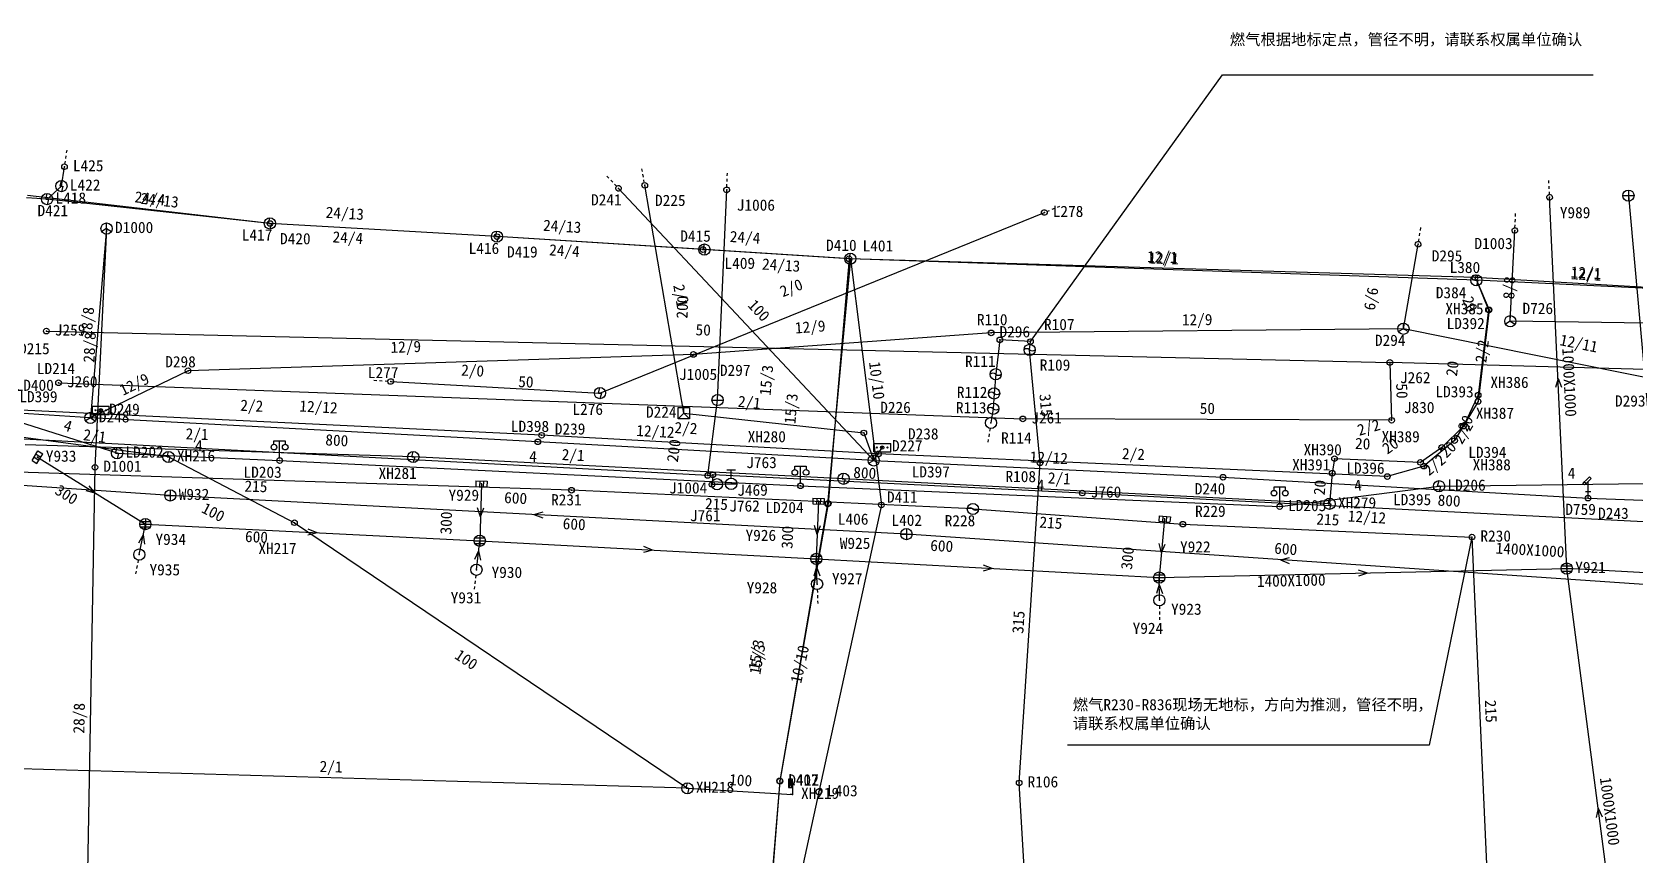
# Model space of a CAD drawing. Extents: x 491411 to 492038, y 2493823 to 2494065.
# Drawn here: x 491712.5 to 491855.2, y 2493935.8 to 2494009.1 of the extents above; entities that cross this region are included whole.
import ezdxf
from ezdxf.enums import TextEntityAlignment as Align

# ---------------------------------------------------------------- set-up
doc = ezdxf.new("R2010")
doc.units = 0
doc.header["$PDSIZE"] = 0.2
doc.linetypes.add('10', pattern=[10, 10, 0])
doc.layers.get('0').update_dxf_attribs({"linetype": 'CONTINUOUS'})
for name, color, linetype in [('DLINE', 3, 'CONTINUOUS'), ('DMARK', 3, 'CONTINUOUS'), ('DPOINT', 3, 'CONTINUOUS'), ('DTEXT', 3, 'CONTINUOUS'), ('JLINE', 5, 'CONTINUOUS'), ('JMARK', 5, 'CONTINUOUS'), ('JPOINT', 5, 'CONTINUOUS'), ('JTEXT', 5, 'CONTINUOUS'), ('LDLINE', 1, 'CONTINUOUS'), ('LDMARK', 1, 'CONTINUOUS'), ('LDPOINT', 1, 'CONTINUOUS'), ('LDTEXT', 1, 'CONTINUOUS'), ('LLINE', 1, 'CONTINUOUS'), ('LMARK', 1, 'CONTINUOUS'), ('LPOINT', 1, 'CONTINUOUS'), ('LTEXT', 1, 'CONTINUOUS'), ('RLINE', 6, 'CONTINUOUS'), ('RMARK', 6, 'CONTINUOUS'), ('RPOINT', 6, 'CONTINUOUS'), ('RTEXT', 6, 'CONTINUOUS'), ('WLINE', 4, 'CONTINUOUS'), ('WMARK', 4, 'CONTINUOUS'), ('WPOINT', 4, 'CONTINUOUS'), ('WTEXT', 4, 'CONTINUOUS'), ('XHLINE', 1, 'CONTINUOUS'), ('XHMARK', 1, 'CONTINUOUS'), ('XHPOINT', 1, 'CONTINUOUS'), ('XHTEXT', 1, 'CONTINUOUS'), ('YLINE', 40, 'CONTINUOUS'), ('YMARK', 40, 'CONTINUOUS'), ('YPOINT', 40, 'CONTINUOUS'), ('YTEXT', 40, 'CONTINUOUS'), ('问题备注', 255, 'CONTINUOUS')]:
    doc.layers.add(name, color=color, linetype=linetype)
doc.styles.add('GXD', font='')
doc.styles.get("Standard").update_dxf_attribs({"font": 'rs.shx', "bigfont": 'hztxt.shx'})
doc.styles.get('GXD').set_extended_font_data('SimSun')

# ---------------------------------------------------------------- blocks, each defined once
blk = doc.blocks.new('DRK')
at = {"color": 0}
for q in [(-0.87, -0.5), (0, 1), (0.87, -0.5)]:
    blk.add_line((0, 0), q, dxfattribs=at)
blk.add_circle((0, 0), 1, dxfattribs=at)
blk = doc.blocks.new('GXD')
at = {"color": 0}
blk.add_circle((0, 0), 0.5, dxfattribs=at)
blk = doc.blocks.new('FPCQ')
at = {"color": 0}
for p, q in [((0.5, 0), (1, 0)), ((1.5, 0), (2, 0)), ((2.5, 0), (3, 0))]:
    blk.add_line(p, q, dxfattribs=at)
blk.add_ellipse((0, 0), major_axis=(-0.417, -0.276), ratio=1, start_param=3.926991, end_param=10.210176, dxfattribs=at)
blk = doc.blocks.new('DSK')
at = {"color": 0}
for p, q in [((-1, -1), (-1, 1)), ((-1, 1), (1, 1)), ((0, 0), (-1, -1)), ((0, 0), (0, 1)), ((0, 0), (1, -1)), ((1, 1), (1, -1)), ((1, -1), (-1, -1))]:
    blk.add_line(p, q, dxfattribs=at)
blk = doc.blocks.new('JXX')
h = blk.add_hatch(color=0)
edge = h.paths.add_edge_path()
edge.add_arc((-0.95, 0), 0.1, 0, 360)
edge = h.paths.add_edge_path()
edge.add_arc((0.95, 0), 0.1, 0, 360)
at = {"color": 0, "flags": 128}
for points in [[(-1.5, -0.75), (-1.5, 0.75)], [(-1.5, 0.75), (1.5, 0.75)], [(1.5, -0.75), (1.5, 0.75)], [(-1.5, -0.75), (1.5, -0.75)]]:
    blk.add_lwpolyline(points, dxfattribs=at)
at = {"color": 0}
for centre, radius in [((-0.95, 0), 0.1), ((0, 0), 0.3), ((0.95, 0), 0.1)]:
    blk.add_circle(centre, radius, dxfattribs=at)
blk = doc.blocks.new('SXT')
at = {"color": 0}
for p, q in [((-0.32, 2.12), (-0.85, 1.59)), ((-0.53, 1.27), (0.53, 2.33)), ((-0.51, 0.01), (0.49, 0.01)), ((-0.32, 2.12), (0.21, 2.65)), ((0, 0), (0, 1.8)), ((0.21, 2.65), (0.53, 2.33))]:
    blk.add_line(p, q, dxfattribs=at)
blk.add_circle((-0.69, 1.43), 0.225, dxfattribs=at)
blk = doc.blocks.new('JYJ')
at = {"color": 0}
blk.add_line((-1, 0), (1, 0), dxfattribs=at)
blk.add_circle((0, 0), 1, dxfattribs=at)
blk = doc.blocks.new('XHS')
at = {"color": 0}
for p, q in [((-1, 0), (1, 0)), ((-0.75, 2.5), (0.75, 2.5)), ((0, 1), (0, 2.5))]:
    blk.add_line(p, q, dxfattribs=at)
blk.add_circle((0, 0), 1, dxfattribs=at)
blk = doc.blocks.new('LYJ')
at = {"color": 0}
for p, q in [((-0.25, 0), (0, 1)), ((-0.25, 0), (0.25, 0)), ((0.25, 0), (0, -1))]:
    blk.add_line(p, q, dxfattribs=at)
blk.add_circle((0, 0), 1, dxfattribs=at)
blk = doc.blocks.new('LD')
at = {"color": 0}
for p, q in [((-1, 2.9), (-1, 3.5)), ((-1, 3.5), (1, 3.5)), ((0, 0.5), (0, 3.5)), ((1, 3.5), (1, 2.9))]:
    blk.add_line(p, q, dxfattribs=at)
for centre in [(-1, 2.4), (1, 2.4), (0, 0)]:
    blk.add_circle(centre, 0.5, dxfattribs=at)
blk = doc.blocks.new('RYJ')
at = {"color": 0}
blk.add_circle((0, 0), 1, dxfattribs=at)
for centre, start, end in [((-0.5, -0.52), 46.3972, 133.6028), ((0.5, 0.53), 226.3972, 313.6028)]:
    blk.add_arc(centre, 0.725, start, end, dxfattribs=at)
blk = doc.blocks.new('YLK')
at = {"color": 0}
for p, q in [((1, 0), (1.5, 0)), ((2, 0), (2.5, 0)), ((3, 0), (3.5, 0))]:
    blk.add_line(p, q, dxfattribs=at)
blk.add_circle((0, 0), 1, dxfattribs=at)
blk = doc.blocks.new('pDirction')
at = {"color": 0}
for q in [(-0.8, 0.54), (-0.8, -0.54)]:
    blk.add_line((0.8, 0), q, dxfattribs=at)
blk = doc.blocks.new('WYJ')
at = {"color": 0}
for p, q in [((-1, 0), (1, 0)), ((0, 1), (0, -1))]:
    blk.add_line(p, q, dxfattribs=at)
blk.add_circle((0, 0), 1, dxfattribs=at)
blk = doc.blocks.new('XHD')
at = {"color": 0}
for p, q in [((0, 2.2), (-0.75, 2.2)), ((0, 1.7), (-0.75, 1.7))]:
    blk.add_line(p, q, dxfattribs=at)
at = {"color": 0, "linetype": '10'}
for p, q in [((0, 0), (-0.42, 0)), ((0, 2.1), (0, 0))]:
    blk.add_line(p, q, dxfattribs=at)
at = {"color": 0, "flags": 128}
blk.add_lwpolyline([(0, 1.2), (0, 2.7), (-0.75, 2.7), (-0.75, 1.2)], close=True, dxfattribs=at)
at = {"color": 2, "const_width": 0.15, "flags": 128}
blk.add_lwpolyline([(-0.39, 2.3, 1), (-0.39, 2.6, 1)], format="xyb", close=True, dxfattribs=at)
at = {"color": 3, "const_width": 0.15, "flags": 128}
blk.add_lwpolyline([(-0.39, 1.8, 1), (-0.39, 2.1, 1)], format="xyb", close=True, dxfattribs=at)
at = {"color": 1, "const_width": 0.15, "flags": 128}
blk.add_lwpolyline([(-0.39, 1.3, 1), (-0.39, 1.6, 1)], format="xyb", close=True, dxfattribs=at)
at = {"color": 0, "flags": 1}
blk.add_attdef('CODE', (-0.01, -0.01), '', height=0.15, dxfattribs=at)
blk = doc.blocks.new('YYJ')
at = {"color": 0}
for p, q in [((-1, 0), (1, 0)), ((-0.87, 0.5), (0.87, 0.5)), ((0, 1), (0, -1)), ((-0.87, -0.5), (0.87, -0.5))]:
    blk.add_line(p, q, dxfattribs=at)
blk.add_circle((0, 0), 1, dxfattribs=at)
blk = doc.blocks.new('YSB')
at = {"color": 0}
for p, q in [((-0.5, 1), (-0.5, -1)), ((0.5, 1), (-0.5, 1)), ((0.5, 0.33), (-0.5, 0.33)), ((0.5, 1), (0.5, -1)), ((0.5, -0.33), (-0.5, -0.33)), ((0.5, -1), (-0.5, -1))]:
    blk.add_line(p, q, dxfattribs=at)

msp = doc.modelspace()

# ---------------------------------------------------------------- linework, layer by layer
at = {"layer": 'DLINE', "linetype": 'Continuous'}
for p, q in [((491733.7, 2493992.04, 10.69), (491712.11, 2493994.53, 11.58)), ((491787.45, 2493970.94, 11.4), (491764.73, 2493995.17, 10.99)), ((491770.54, 2493975.15, 11.35), (491767.07, 2493995.44, 11.28)), ((491719.16, 2493991.59, 11.41), (491717.72, 2493974.73, 11.98)), ((491719.16, 2493991.59, 11.41), (491718.12, 2493970.33, 8.67)), ((491753.91, 2493990.87, 10.47), (491733.7, 2493992.04, 10.69)), ((491844.12, 2493983.34, 10.97), (491844.52, 2493991.42, 10.63)), ((491772.25, 2493989.72, 11.31), (491753.91, 2493990.87, 10.47)), ((491834.61, 2493982.67, 11.72), (491835.91, 2493990.19, 10.15)), ((491785.25, 2493988.9, 10.59), (491772.25, 2493989.72, 11.31)), ((491785.25, 2493988.9, 10.59), (491783.4, 2493967.11, 8.79)), ((491840.98, 2493987.22, 11.09), (491785.25, 2493988.9, 10.59)), ((491860.62, 2493986.1, 11.03), (491840.98, 2493987.22, 11.09)), ((491834.61, 2493982.67, 11.4), (491797.9, 2493982.3, 11.04)), ((491858.03, 2493977.94, 9.9), (491834.61, 2493982.67, 11.4)), ((491882.67, 2493982.81, 11.25), (491844.12, 2493983.34, 10.91)), ((491797.9, 2493982.3, 11.04), (491771.4, 2493980.38, 11.34)), ((491771.4, 2493980.38, 11.34), (491726.41, 2493978.93, 10.89)), ((491726.41, 2493978.93, 10.89), (491717.72, 2493974.73, 11.9)), ((491717.72, 2493974.73, 11.9), (491691.33, 2493976.48, 11.51)), ((491717.72, 2493974.73, 11.98), (491718.64, 2493975.41, 11.97)), ((491757.55, 2493972.6, 11.61), (491717.72, 2493974.73, 11.85)), ((491770.54, 2493975.15, 11.35), (491786.57, 2493973.39, 11.68)), ((491786.57, 2493973.39, 11.68), (491787.45, 2493970.94, 11.6)), ((491787.45, 2493970.94, 11.19), (491757.55, 2493972.6, 11.61)), ((491787.45, 2493970.94, 11.41), (491788.21, 2493972.09, 11.88)), ((491718.12, 2493970.33, 8.67), (491717.29, 2493925.62, 9.03)), ((491787.45, 2493970.94, 11.19), (491818.54, 2493969.45, 11.99)), ((491818.54, 2493969.45, 11.99), (491851.04, 2493967.59, 12.5)), ((491783.4, 2493967.11, 8.79), (491779.1, 2493942.39, 7.31)), ((491851.04, 2493967.59, 12.5), (491851.06, 2493968.17, 12.76)), ((491851.04, 2493967.59, 12.5), (491882.53, 2493966.41, 12.37)), ((491779.1, 2493942.39, 7.31), (491777.5, 2493923.6, 8.77))]:
    msp.add_line(p, q, dxfattribs=at)
at = {"layer": 'DPOINT', "linetype": 'Continuous'}
for p in [(491764.73, 2493995.17, 11.45), (491767.07, 2493995.44, 11.78), (491719.16, 2493991.59, 12.09), (491733.7, 2493992.04, 11.27), (491844.52, 2493991.42, 12.17), (491753.91, 2493990.87, 11.07), (491835.91, 2493990.19, 12.23), (491772.25, 2493989.72, 11.88), (491785.25, 2493988.9, 11.31), (491840.98, 2493987.22, 12.14), (491834.61, 2493982.67, 12.15), (491844.12, 2493983.34, 12.45), (491797.9, 2493982.3, 11.69), (491771.4, 2493980.38, 11.92), (491726.41, 2493978.93, 11.88), (491717.72, 2493974.73, 12.4), (491718.64, 2493975.41, 12.42), (491770.54, 2493975.15, 12.27), (491786.57, 2493973.39, 12.4), (491757.55, 2493972.6, 12.15), (491788.21, 2493972.09, 12.6), (491718.12, 2493970.33, 11.89), (491787.45, 2493970.94, 12.27), (491818.54, 2493969.45, 12.5), (491783.4, 2493967.11, 12.05), (491851.04, 2493967.59, 12.9), (491851.06, 2493968.17, 12.86), (491779.1, 2493942.39, 12.4)]:
    msp.add_point(p, dxfattribs=at)
at = {"layer": 'JLINE', "linetype": 'Continuous'}
for p, q in [((491773.55, 2493976.32, 10.8), (491774.36, 2493995.03, 11.3)), ((491713.8, 2493982.46, 11.68), (491833.4, 2493979.67, 12)), ((491901.79, 2493977.74, 12.74), (491833.4, 2493979.67, 12.07)), ((491833.4, 2493979.67, 12), (491833.56, 2493974.52, 12)), ((491714.88, 2493977.86, 11.7), (491800.73, 2493974.64, 11.97)), ((491772.67, 2493969.6, 10.04), (491773.55, 2493976.32, 10.8)), ((491833.56, 2493974.52, 12), (491800.73, 2493974.64, 11.97)), ((491772.67, 2493969.6, 10.04), (491710.68, 2493972.89, 9.79)), ((491772.67, 2493969.6, 10.04), (491773.13, 2493969.65, 10.12)), ((491773.13, 2493969.65, 10.12), (491773.06, 2493968.81, 11.06)), ((491773.06, 2493968.81, 11.06), (491773.5, 2493968.82, 11.14)), ((491806.02, 2493968.04, 10.14), (491773.13, 2493969.65, 10.12)), ((491773.5, 2493968.82, 11.14), (491774.76, 2493968.86, 11.11)), ((491871.22, 2493964.7, 10.82), (491806.02, 2493968.04, 10.14))]:
    msp.add_line(p, q, dxfattribs=at)
at = {"layer": 'JPOINT', "linetype": 'Continuous'}
for p in [(491774.36, 2493995.03, 11.63), (491713.8, 2493982.46, 11.88), (491833.4, 2493979.67, 12.2), (491714.88, 2493977.86, 11.88), (491773.55, 2493976.32, 12.23), (491800.73, 2493974.64, 12.17), (491833.56, 2493974.52, 12.2), (491772.67, 2493969.6, 12.21), (491773.06, 2493968.81, 12.24), (491773.13, 2493969.65, 12.28), (491773.5, 2493968.82, 12.29), (491774.76, 2493968.86, 12.21), (491806.02, 2493968.04, 12.38)]:
    msp.add_point(p, dxfattribs=at)
at = {"layer": 'LDLINE', "linetype": 'Continuous'}
for p, q in [((491842.23, 2493984.35, 11.96), (491841.25, 2493976.19, 12.27)), ((491757.89, 2493973.18, 12.04), (491710.3, 2493975.47, 12.02)), ((491841.25, 2493976.19, 12.27), (491839.16, 2493972.71, 12.39)), ((491720.09, 2493971.59, 11.4), (491710.74, 2493974.56, 11.67)), ((491787.89, 2493971.53, 12.17), (491757.89, 2493973.18, 12.04)), ((491839.16, 2493972.71, 12.39), (491836.42, 2493970.44, 12.54)), ((491720.09, 2493971.59, 11.4), (491734.56, 2493970.93, 11.66)), ((491833.17, 2493969.51, 12.53), (491787.89, 2493971.53, 12.17)), ((491734.56, 2493970.93, 11.66), (491780.93, 2493968.68, 11.64)), ((491836.42, 2493970.44, 12.54), (491833.17, 2493969.51, 12.53)), ((491780.93, 2493968.68, 11.64), (491823.59, 2493966.83, 12.01)), ((491823.59, 2493966.83, 12.01), (491837.78, 2493968.65, 12.08)), ((491837.78, 2493968.65, 12.08), (491861.4, 2493968.97, 12.19))]:
    msp.add_line(p, q, dxfattribs=at)
at = {"layer": 'LDPOINT', "linetype": 'Continuous'}
for p in [(491842.23, 2493984.35, 12.14), (491841.25, 2493976.19, 12.51), (491757.89, 2493973.18, 12.21), (491839.16, 2493972.71, 12.64), (491720.09, 2493971.59, 11.8), (491787.89, 2493971.53, 12.3), (491734.56, 2493970.93, 12.18), (491836.42, 2493970.44, 12.64), (491780.93, 2493968.68, 12.16), (491833.17, 2493969.51, 12.69), (491837.78, 2493968.65, 12.53), (491823.59, 2493966.83, 12.45)]:
    msp.add_point(p, dxfattribs=at)
at = {"layer": 'LLINE', "linetype": 'Continuous'}
for p, q in [((491715.14, 2493995.37, 11.29), (491715.41, 2493997.09, 8.7)), ((491713.86, 2493994.21, 11.01), (491712.02, 2493994.33, 11.01)), ((491715.14, 2493995.37, 11.46), (491713.86, 2493994.21, 11.39)), ((491733.7, 2493992.04, 11.27), (491713.86, 2493994.21, 11.41)), ((491763.08, 2493976.94, 11.5), (491802.64, 2493993.02, 11.39)), ((491753.91, 2493990.87, 11.07), (491733.7, 2493992.04, 11.27)), ((491772.38, 2493989.72, 11.31), (491753.91, 2493990.87, 11.07)), ((491785.37, 2493988.9, 10.59), (491772.38, 2493989.72, 11.31)), ((491785.37, 2493988.9, 10.73), (491783.35, 2493967.08, 8.76)), ((491785.37, 2493988.9, 10.73), (491788.13, 2493966.98, 8.32)), ((491841.1, 2493986.98, 11.65), (491785.37, 2493988.9, 10.59)), ((491860.54, 2493986.04, 11.58), (491841.1, 2493986.98, 11.39)), ((491841.1, 2493986.98, 12.35), (491842.23, 2493984.35, 11.96)), ((491744.45, 2493977.97, 11.57), (491763.08, 2493976.94, 11.64)), ((491783.35, 2493967.08, 8.76), (491779.08, 2493942.41, 7.32)), ((491788.13, 2493966.98, 8.32), (491782.55, 2493941.44, 5.78)), ((491779.08, 2493942.41, 7.32), (491777.59, 2493923.6, 8.77)), ((491782.55, 2493941.44, 5.78), (491778.71, 2493923.61, 8.46))]:
    msp.add_line(p, q, dxfattribs=at)
at = {"layer": 'LPOINT', "linetype": 'Continuous'}
for p in [(491715.41, 2493997.09, 11.79), (491713.86, 2493994.21, 12.01), (491715.14, 2493995.37, 12.06), (491802.64, 2493993.02, 11.81), (491733.7, 2493992.04, 11.85), (491753.91, 2493990.87, 11.67), (491772.38, 2493989.72, 11.88), (491785.37, 2493988.9, 11.31), (491841.1, 2493986.98, 12.45), (491744.45, 2493977.97, 11.88), (491763.08, 2493976.94, 11.99), (491783.35, 2493967.08, 12.01), (491788.13, 2493966.98, 12.01), (491779.08, 2493942.41, 12.41), (491782.55, 2493941.44, 12.45)]:
    msp.add_point(p, dxfattribs=at)
at = {"layer": 'RLINE', "linetype": 'Continuous'}
for p, q in [((491798.68, 2493981.68, 10.62), (491798.31, 2493978.62, 10.87)), ((491801.4, 2493981.52, 8.4), (491798.68, 2493981.68, 10.62)), ((491801.33, 2493980.79, 8.39), (491801.4, 2493981.52, 8.4)), ((491802.26, 2493970.73, 7.46), (491801.33, 2493980.79, 8.39)), ((491798.31, 2493978.62, 10.87), (491798.17, 2493976.91, 10.99)), ((491798.17, 2493976.91, 10.99), (491798.09, 2493975.54, 10.96)), ((491798.09, 2493975.54, 10.96), (491797.89, 2493974.29, 10.95)), ((491760.54, 2493968.29, 11.04), (491700.32, 2493970.24, 10.71)), ((491800.4, 2493942.23, 7.43), (491802.26, 2493970.73, 7.46)), ((491796.28, 2493966.62, 10.91), (491760.54, 2493968.29, 11.04)), ((491796.28, 2493966.62, 10.91), (491814.97, 2493965.27, 10.99)), ((491814.97, 2493965.27, 10.99), (491840.71, 2493964.12, 11.26)), ((491840.71, 2493964.12, 11.26), (491842.09, 2493933.01, 11.36)), ((491801.39, 2493925.06, 7), (491800.4, 2493942.23, 7.43))]:
    msp.add_line(p, q, dxfattribs=at)
at = {"layer": 'RPOINT', "linetype": 'Continuous'}
for p in [(491798.68, 2493981.68, 11.9), (491801.4, 2493981.52, 11.96), (491801.33, 2493980.79, 12.11), (491798.31, 2493978.62, 12.09), (491798.17, 2493976.91, 12.19), (491798.09, 2493975.54, 12.16), (491797.89, 2493974.29, 12.14), (491802.26, 2493970.73, 12.4), (491760.54, 2493968.29, 12.24), (491796.28, 2493966.62, 12.11), (491814.97, 2493965.27, 12.19), (491840.71, 2493964.12, 12.46), (491800.4, 2493942.23, 12.53)]:
    msp.add_point(p, dxfattribs=at)
at = {"layer": 'WLINE', "linetype": 'Continuous'}
for p, q in [((491854.64, 2493994.52, 5.87), (491857.77, 2493959.77, 5.68)), ((491790.36, 2493964.38, 2.92), (491724.83, 2493967.83, 2.05)), ((491857.77, 2493959.77, 4), (491790.36, 2493964.38, 2.92))]:
    msp.add_line(p, q, dxfattribs=at)
at = {"layer": 'WPOINT', "linetype": 'Continuous'}
msp.add_line((491724.83, 2493967.83, 11.91), (491630.2, 2493974.22, 11.9), dxfattribs=at)
for p in [(491854.64, 2493994.52, 12.07), (491724.83, 2493967.83, 11.91), (491790.36, 2493964.38, 12.08)]:
    msp.add_point(p, dxfattribs=at)
at = {"layer": 'XHLINE', "linetype": 'Continuous'}
for p, q in [((491841.1, 2493986.98, 12.35), (491842.18, 2493984.35, 12.07)), ((491842.18, 2493984.35, 12.07), (491841.26, 2493976.75, 12.33)), ((491841.26, 2493976.75, 12.33), (491839.96, 2493974, 12.6)), ((491724.67, 2493971.25, 11.41), (491711.28, 2493973.03, 11.69)), ((491839.96, 2493974, 12.6), (491838.02, 2493972.1, 12.54)), ((491746.46, 2493971.25, 11.85), (491711.9, 2493972.34, 11.66)), ((491724.67, 2493971.25, 11.41), (491735.88, 2493965.4, 10.68)), ((491784.77, 2493969.31, 11.91), (491746.46, 2493971.25, 11.85)), ((491838.02, 2493972.1, 12.54), (491836.12, 2493970.77, 12.54)), ((491828.27, 2493969.81, 12.56), (491828.03, 2493967.08, 12.48)), ((491828.47, 2493971.1, 12.42), (491828.27, 2493969.81, 12.56)), ((491836.12, 2493970.77, 12.54), (491828.47, 2493971.1, 12.42)), ((491828.03, 2493967.08, 12.23), (491784.77, 2493969.31, 11.91)), ((491735.88, 2493965.4, 10.68), (491770.87, 2493941.75, 12.25)), ((491770.87, 2493941.75, 12.25), (491707.37, 2493943.61, 12.39)), ((491770.87, 2493941.75, 12.25), (491780.23, 2493941.21, 12.16))]:
    msp.add_line(p, q, dxfattribs=at)
at = {"layer": 'XHPOINT', "linetype": 'Continuous'}
for p in [(491842.18, 2493984.35, 12.17), (491841.26, 2493976.75, 12.43), (491839.96, 2493974, 12.7), (491724.67, 2493971.25, 11.81), (491746.46, 2493971.25, 12.29), (491838.02, 2493972.1, 12.64), (491828.27, 2493969.81, 12.66), (491828.47, 2493971.1, 12.52), (491836.12, 2493970.77, 12.64), (491784.77, 2493969.31, 12.31), (491828.03, 2493967.08, 12.58), (491735.88, 2493965.4, 11.9), (491770.87, 2493941.75, 12.62), (491780.23, 2493941.21, 12.51)]:
    msp.add_point(p, dxfattribs=at)
at = {"layer": 'YLINE', "linetype": 'Continuous'}
for p, q in [((491849.15, 2493961.32, 3.29), (491847.62, 2493994.37, 2.51)), ((491713, 2493971.23, 11.1), (491722.61, 2493965.27, 10.96)), ((491752.53, 2493968.86, 10.98), (491752.38, 2493963.79, 10.78)), ((491782.53, 2493967.31, 10.95), (491782.34, 2493962.18, 10.73)), ((491813.34, 2493965.73, 11.19), (491812.87, 2493960.51, 11.13)), ((491722.07, 2493962.56, 11.26), (491722.61, 2493965.27, 10.97)), ((491722.61, 2493965.27, 10.52), (491752.38, 2493963.79, 9.98)), ((491752.08, 2493961.21, 11.2), (491752.38, 2493963.79, 10.93)), ((491752.38, 2493963.79, 9.98), (491782.34, 2493962.18, 9.11)), ((491782.34, 2493962.18, 9.11), (491812.87, 2493960.51, 7.12)), ((491782.41, 2493959.94, 10.87), (491782.34, 2493962.18, 10.94)), ((491812.87, 2493960.51, 7.12), (491849.15, 2493961.32, 3.29)), ((491863.14, 2493960.53, 4.61), (491849.15, 2493961.32, 3.29)), ((491854.84, 2493917.83, 4.99), (491849.15, 2493961.32, 3.29)), ((491812.88, 2493958.49, 11.28), (491812.87, 2493960.51, 11.03))]:
    msp.add_line(p, q, dxfattribs=at)
at = {"layer": 'YPOINT', "linetype": 'Continuous'}
for p in [(491847.62, 2493994.37, 12.06), (491713, 2493971.23, 11.92), (491752.53, 2493968.86, 11.86), (491782.53, 2493967.31, 11.99), (491813.34, 2493965.73, 12.17), (491722.61, 2493965.27, 12.08), (491752.38, 2493963.79, 11.96), (491722.07, 2493962.56, 12.05), (491752.08, 2493961.21, 12.11), (491782.34, 2493962.18, 12.08), (491849.15, 2493961.32, 12.56), (491782.41, 2493959.94, 12.12), (491812.87, 2493960.51, 12.22), (491812.88, 2493958.49, 12.31)]:
    msp.add_point(p, dxfattribs=at)
at = {"layer": '问题备注', "linetype": 'Continuous', "flags": 128}
for points, elevation in [([(491801.4, 2493981.52), (491818.51, 2494005.27), (491851.49, 2494005.27)], 8.4), ([(491840.71, 2493964.12), (491836.91, 2493945.58), (491804.71, 2493945.58)], 11.26)]:
    msp.add_lwpolyline(points, dxfattribs=dict(at, elevation=elevation))

# ---------------------------------------------------------------- block references
at = {"layer": 'DPOINT', "linetype": 'Continuous', "xscale": 0.5, "yscale": 0.5, "zscale": 0.5}
for p, rotation in [((491767.07, 2493995.44, 11.78), 99.69465635276323), ((491764.73, 2493995.17, 11.45), 133.1553915884033), ((491844.52, 2493991.42, 12.17), 87.1468806393982), ((491835.91, 2493990.19, 12.23), 80.21409131831524)]:
    msp.add_blockref('FPCQ', p, dxfattribs=dict(at, rotation=rotation))
for name, p in [('DRK', (491719.16, 2493991.59, 12.09)), ('GXD', (491733.7, 2493992.04, 11.27)), ('GXD', (491753.91, 2493990.87, 11.07)), ('GXD', (491772.25, 2493989.72, 11.88)), ('GXD', (491785.25, 2493988.9, 11.31)), ('GXD', (491840.98, 2493987.22, 12.14)), ('DRK', (491834.61, 2493982.67, 12.15)), ('DRK', (491844.12, 2493983.34, 12.45)), ('GXD', (491797.9, 2493982.3, 11.69)), ('GXD', (491771.4, 2493980.38, 11.92)), ('GXD', (491726.41, 2493978.93, 11.88)), ('JXX', (491718.64, 2493975.41, 12.42)), ('DSK', (491770.54, 2493975.15, 12.27)), ('DRK', (491717.72, 2493974.73, 12.4)), ('GXD', (491757.55, 2493972.6, 12.15)), ('GXD', (491786.57, 2493973.39, 12.4)), ('DRK', (491787.45, 2493970.94, 12.27)), ('JXX', (491788.21, 2493972.09, 12.6)), ('GXD', (491718.12, 2493970.33, 11.89)), ('GXD', (491818.54, 2493969.45, 12.5)), ('SXT', (491851.06, 2493968.17, 12.86)), ('GXD', (491783.4, 2493967.11, 12.05)), ('GXD', (491851.04, 2493967.59, 12.9)), ('GXD', (491779.1, 2493942.39, 12.4))]:
    msp.add_blockref(name, p, dxfattribs=at)
at = {"layer": 'JPOINT', "linetype": 'Continuous', "xscale": 0.5, "yscale": 0.5, "zscale": 0.5, "rotation": 87.5479510959898}
msp.add_blockref('FPCQ', (491774.36, 2493995.03, 11.63), dxfattribs=at)
at = {"layer": 'JPOINT', "linetype": 'Continuous', "xscale": 0.5, "yscale": 0.5, "zscale": 0.5}
for name, p in [('GXD', (491713.8, 2493982.46, 11.88)), ('GXD', (491833.4, 2493979.67, 12.2)), ('GXD', (491714.88, 2493977.86, 11.88)), ('JYJ', (491773.55, 2493976.32, 12.23)), ('GXD', (491800.73, 2493974.64, 12.17)), ('GXD', (491833.56, 2493974.52, 12.2)), ('GXD', (491772.67, 2493969.6, 12.21)), ('GXD', (491773.13, 2493969.65, 12.28)), ('XHS', (491774.76, 2493968.86, 12.21)), ('GXD', (491773.06, 2493968.81, 12.24)), ('JYJ', (491773.5, 2493968.82, 12.29)), ('GXD', (491806.02, 2493968.04, 12.38))]:
    msp.add_blockref(name, p, dxfattribs=at)
at = {"layer": 'LDPOINT', "linetype": 'Continuous', "xscale": 0.5, "yscale": 0.5, "zscale": 0.5}
for name, p in [('GXD', (491842.23, 2493984.35, 12.14)), ('GXD', (491841.25, 2493976.19, 12.51)), ('LD', (491734.56, 2493970.93, 12.18)), ('GXD', (491757.89, 2493973.18, 12.21)), ('GXD', (491839.16, 2493972.71, 12.64)), ('LYJ', (491720.09, 2493971.59, 11.8)), ('GXD', (491787.89, 2493971.53, 12.3)), ('LD', (491780.93, 2493968.68, 12.16)), ('GXD', (491833.17, 2493969.51, 12.69)), ('GXD', (491836.42, 2493970.44, 12.64)), ('LD', (491823.59, 2493966.83, 12.45)), ('LYJ', (491837.78, 2493968.65, 12.53))]:
    msp.add_blockref(name, p, dxfattribs=at)
at = {"layer": 'LPOINT', "linetype": 'Continuous', "xscale": 0.5, "yscale": 0.5, "zscale": 0.5}
for p, rotation in [((491715.41, 2493997.09, 11.79), 81.24541534955073), ((491802.64, 2493993.02, 11.81), 22.11617089204978), ((491744.45, 2493977.97, 11.88), 176.8381148074767)]:
    msp.add_blockref('FPCQ', p, dxfattribs=dict(at, rotation=rotation))
for name, p in [('LYJ', (491715.14, 2493995.37, 12.06)), ('LYJ', (491713.86, 2493994.21, 12.01)), ('LYJ', (491733.7, 2493992.04, 11.85)), ('LYJ', (491753.91, 2493990.87, 11.67)), ('LYJ', (491772.38, 2493989.72, 11.88)), ('LYJ', (491785.37, 2493988.9, 11.31)), ('LYJ', (491841.1, 2493986.98, 12.45)), ('LYJ', (491763.08, 2493976.94, 11.99)), ('GXD', (491783.35, 2493967.08, 12.01)), ('GXD', (491788.13, 2493966.98, 12.01)), ('GXD', (491779.08, 2493942.41, 12.41)), ('GXD', (491782.55, 2493941.44, 12.45))]:
    msp.add_blockref(name, p, dxfattribs=at)
at = {"layer": 'RPOINT', "linetype": 'Continuous', "xscale": 0.5, "yscale": 0.5, "zscale": 0.5}
for name, p in [('GXD', (491798.68, 2493981.68, 11.9)), ('RYJ', (491801.33, 2493980.79, 12.11)), ('GXD', (491801.4, 2493981.52, 11.96)), ('RYJ', (491798.31, 2493978.62, 12.09)), ('RYJ', (491798.17, 2493976.91, 12.19)), ('RYJ', (491798.09, 2493975.54, 12.16)), ('GXD', (491802.26, 2493970.73, 12.4)), ('GXD', (491760.54, 2493968.29, 12.24)), ('RYJ', (491796.28, 2493966.62, 12.11)), ('GXD', (491814.97, 2493965.27, 12.19)), ('GXD', (491840.71, 2493964.12, 12.46)), ('GXD', (491800.4, 2493942.23, 12.53))]:
    msp.add_blockref(name, p, dxfattribs=at)
at = {"layer": 'RPOINT', "linetype": 'Continuous', "xscale": 0.5, "yscale": 0.5, "zscale": 0.5, "rotation": 260.8103883435507}
msp.add_blockref('YLK', (491797.89, 2493974.29, 12.14), dxfattribs=at)
at = {"layer": 'WMARK', "linetype": 'Continuous', "xscale": 0.5, "yscale": 0.5, "zscale": 0.5}
for p, rotation in [((491757.6, 2493966.11, 12), 176.9887728636583), ((491824.06, 2493962.07, 12.38), 176.0817974922118)]:
    msp.add_blockref('pDirction', p, dxfattribs=dict(at, rotation=rotation))
at = {"layer": 'WPOINT', "linetype": 'Continuous', "xscale": 0.5, "yscale": 0.5, "zscale": 0.5}
for p in [(491854.64, 2493994.52, 12.07), (491724.83, 2493967.83, 11.91), (491790.36, 2493964.38, 12.08)]:
    msp.add_blockref('WYJ', p, dxfattribs=at)
at = {"layer": 'XHPOINT', "linetype": 'Continuous', "xscale": 0.5, "yscale": 0.5, "zscale": 0.5}
for name, p in [('GXD', (491842.18, 2493984.35, 12.17)), ('GXD', (491841.26, 2493976.75, 12.43)), ('GXD', (491839.96, 2493974, 12.7)), ('LYJ', (491724.67, 2493971.25, 11.81)), ('LYJ', (491746.46, 2493971.25, 12.29)), ('GXD', (491828.47, 2493971.1, 12.52)), ('GXD', (491838.02, 2493972.1, 12.64)), ('LYJ', (491784.77, 2493969.31, 12.31)), ('GXD', (491828.27, 2493969.81, 12.66)), ('GXD', (491836.12, 2493970.77, 12.64)), ('LYJ', (491828.03, 2493967.08, 12.58)), ('GXD', (491735.88, 2493965.4, 11.9)), ('LYJ', (491770.87, 2493941.75, 12.62)), ('XHD', (491780.23, 2493941.21, 12.51))]:
    msp.add_blockref(name, p, dxfattribs=at)
at = {"layer": 'YMARK', "linetype": 'Continuous', "xscale": 0.5, "yscale": 0.5, "zscale": 0.5}
for p, rotation in [((491848.39, 2493977.84, 12.31), 92.64738964878374), ((491717.81, 2493968.25, 12), 328.1584490234226), ((491752.45, 2493966.33, 11.9), 268.2847996852811), ((491722.34, 2493963.92, 12.07), 78.81635023245511), ((491737.49, 2493964.53, 12.02), 357.1497869586053), ((491782.43, 2493964.75, 12.04), 267.870238866504), ((491752.22, 2493962.5, 12.03), 83.37003224967074), ((491767.36, 2493962.98, 12.02), 356.9279984007337), ((491813.1, 2493963.12, 12.2), 264.8184196732776), ((491782.37, 2493961.06, 12.1), 91.78672210686838), ((491797.6, 2493961.34, 12.15), 356.8670507198788), ((491812.88, 2493959.5, 12.27), 90.51029033394423), ((491831.01, 2493960.91, 12.39), 1.282008834363726), ((491851.99, 2493939.58, 12.65), 97.45202278489992)]:
    msp.add_blockref('pDirction', p, dxfattribs=dict(at, rotation=rotation))
at = {"layer": 'YPOINT', "linetype": 'Continuous', "xscale": 0.5, "yscale": 0.5, "zscale": 0.5}
for name, p, rotation in [('FPCQ', (491847.62, 2493994.37, 12.06), 92.64727547265413), ('YSB', (491713, 2493971.23, 11.92), 148.1329292714225), ('YSB', (491752.53, 2493968.86, 11.86), 88.25883968025143), ('YSB', (491782.53, 2493967.31, 11.99), 87.85776922365984), ('YSB', (491813.34, 2493965.73, 12.17), 84.82109290946649), ('YLK', (491722.07, 2493962.56, 12.05), 258.8389926100012), ('YLK', (491752.08, 2493961.21, 12.11), 263.3653591915348), ('YLK', (491782.41, 2493959.94, 12.12), 271.7878387799579), ('YLK', (491812.88, 2493958.49, 12.31), 270.5273316306701)]:
    msp.add_blockref(name, p, dxfattribs=dict(at, rotation=rotation))
for p in [(491722.61, 2493965.27, 12.08), (491752.38, 2493963.79, 11.96), (491782.34, 2493962.18, 12.08), (491849.15, 2493961.32, 12.56), (491812.87, 2493960.51, 12.22)]:
    msp.add_blockref('YYJ', p, dxfattribs=at)

# ---------------------------------------------------------------- texts
at = {"layer": 'DMARK', "linetype": 'Continuous', "style": 'GXD'}
for s, rotation, p in [('24/4', 353.4123, (491722.96, 2493993.78, 11.72)), ('24/4', 356.6729, (491740.61, 2493990.28)), ('24/4', 356.3797, (491775.97, 2493990.31)), ('24/4', 356.4351, (491759.89, 2493989.12)), ('12/1', 358.2693, (491813.13, 2493988.56, 11.73)), ('8/8', 87.1733, (491844.52, 2493986.29)), ('12/1', 356.7415, (491850.83, 2493987.16, 12.22)), ('2/1', 279.6961, (491769.77, 2493985.53, 12.03)), ('6/6', 80.1997, (491832.22, 2493985.25)), ('28/8', 85.1213, (491717.94, 2493983.21, 12.25)), ('100', 313.1434, (491776.87, 2493983.96, 11.86)), ('12/9', 0.5775, (491816.25, 2493982.98, 11.92)), ('12/9', 4.1375, (491781.83, 2493982.34)), ('28/8', 87.2059, (491718.14, 2493980.98, 11.99)), ('12/9', 1.8446, (491745.81, 2493980.56)), ('12/11', 348.596, (491850.13, 2493980.88)), ('12/9', 25.7817, (491721.84, 2493977.28, 12.14)), ('12/12', 356.9273, (491738, 2493975.21, 12.28)), ('2/1', 353.7312, (491776.33, 2493975.62)), ('15/3', 85.1674, (491780.59, 2493975.51)), ('12/12', 356.8206, (491767.99, 2493973.03)), ('12/12', 357.2678, (491803.02, 2493970.69, 12.39)), ('12/12', 356.7184, (491831.33, 2493965.41)), ('15/3', 80.1342, (491777.58, 2493953.16)), ('28/8', 88.9364, (491717.2, 2493947.98, 11.87))]:
    msp.add_text(s, height=1, rotation=rotation, dxfattribs=at).set_placement(p, align=Align.CENTER)
at = {"layer": 'DTEXT', "linetype": 'Continuous', "style": 'GXD'}
for s, p in [('D241', (491762.29, 2493993.65)), ('D225', (491767.98, 2493993.6)), ('D421', (491713.01, 2493992.69)), ('D1000', (491719.91, 2493991.19)), ('D420', (491734.6, 2493990.19)), ('D415', (491770.23, 2493990.42)), ('D419', (491754.81, 2493989.01)), ('D410', (491783.21, 2493989.6)), ('D1003', (491840.93, 2493989.76)), ('D295', (491837.13, 2493988.66)), ('D384', (491837.49, 2493985.38)), ('D726', (491845.21, 2493983.98)), ('D296', (491798.65, 2493981.9)), ('D294', (491832.07, 2493981.14)), ('D298', (491724.38, 2493979.23)), ('D297', (491773.76, 2493978.47)), ('D249', (491719.39, 2493975.01)), ('D224', (491767.18, 2493974.75)), ('D226', (491788.03, 2493975.17)), ('D293', (491853.44, 2493975.74)), ('D248', (491718.47, 2493974.33)), ('D239', (491759.06, 2493973.25)), ('D227', (491789.08, 2493971.75)), ('D238', (491790.5, 2493972.81)), ('D1001', (491718.87, 2493969.93)), ('D240', (491816.03, 2493967.92)), ('D411', (491788.63, 2493967.18)), ('D759', (491849.02, 2493966.09)), ('D243', (491851.94, 2493965.74)), ('D412', (491779.85, 2493941.99))]:
    msp.add_text(s, height=1, dxfattribs=at).set_placement(p)
at = {"layer": 'JMARK', "linetype": 'Continuous', "style": 'GXD'}
for s, rotation, p in [('200', 87.5384, (491770.91, 2493984.57)), ('50', 358.6641, (491772.26, 2493982.07)), ('50', 357.8572, (491756.47, 2493977.45)), ('50', 271.8097, (491833.98, 2493977.11, 12.2)), ('50', 359.7749, (491817.15, 2493975.08, 12.19)), ('800', 356.9597, (491739.63, 2493972.24)), ('200', 82.5251, (491770.14, 2493971.75)), ('800', 357.2093, (491786.63, 2493969.34)), ('800', 357.0649, (491838.65, 2493966.87, 12.75))]:
    msp.add_text(s, height=1, rotation=rotation, dxfattribs=at).set_placement(p, align=Align.CENTER)
at = {"layer": 'JTEXT', "linetype": 'Continuous', "style": 'GXD'}
for s, p in [('J1006', (491775.26, 2493993.18)), ('J259', (491714.55, 2493982.06)), ('J260', (491715.63, 2493977.46)), ('J1005', (491770.11, 2493978.11)), ('J262', (491834.3, 2493977.82)), ('J830', (491834.65, 2493975.16)), ('J261', (491801.48, 2493974.24)), ('J763', (491776.1, 2493970.26)), ('J1004', (491769.23, 2493968)), ('J469', (491775.3, 2493967.8)), ('J760', (491806.77, 2493967.64)), ('J762', (491774.59, 2493966.39)), ('J761', (491771.09, 2493965.53))]:
    msp.add_text(s, height=1, dxfattribs=at).set_placement(p)
at = {"layer": 'LDMARK', "linetype": 'Continuous', "style": 'GXD'}
for s, rotation, p in [('2/2', 83.1439, (491842.1, 2493980.61, 12.32)), ('2/2', 357.2402, (491732.06, 2493975.32)), ('4', 342.419, (491715.57, 2493973.55, 11.9)), ('2/2', 356.856, (491770.71, 2493973.33)), ('2/2', 15.9566, (491831.65, 2493973.41)), ('2/2', 59.0072, (491840.34, 2493973.18)), ('4', 357.3646, (491727.35, 2493971.76, 11.99)), ('4', 357.2191, (491757.1, 2493970.8)), ('2/2', 357.4508, (491810.55, 2493971.02, 12.49)), ('2/2', 39.6271, (491837.68, 2493970.18)), ('4', 0.7834, (491849.58, 2493969.31, 12.57)), ('4', 357.5254, (491802.28, 2493968.25, 12.3)), ('4', 7.287, (491830.62, 2493968.23, 12.49))]:
    msp.add_text(s, height=1, rotation=rotation, dxfattribs=at).set_placement(p, align=Align.CENTER)
at = {"layer": 'LDTEXT', "linetype": 'Continuous', "style": 'GXD'}
for s, p in [('LD392', (491838.45, 2493982.64)), ('LD215', (491710.69, 2493980.4)), ('LD214', (491712.95, 2493978.63)), ('LD400', (491711.06, 2493977.14)), ('LD399', (491711.39, 2493976.12)), ('LD393', (491837.46, 2493976.56)), ('LD398', (491755.15, 2493973.48)), ('LD202', (491720.84, 2493971.19)), ('LD394', (491840.38, 2493971.17)), ('LD203', (491731.35, 2493969.4)), ('LD397', (491790.83, 2493969.43)), ('LD396', (491829.53, 2493969.76)), ('LD206', (491838.53, 2493968.25)), ('LD204', (491777.81, 2493966.25)), ('LD205', (491824.34, 2493966.43)), ('LD395', (491833.68, 2493966.96))]:
    msp.add_text(s, height=1, dxfattribs=at).set_placement(p)
at = {"layer": 'LMARK', "linetype": 'Continuous', "style": 'GXD'}
for s, rotation, p in [('24/13', 353.7537, (491723.83, 2493993.62, 11.93)), ('24/13', 356.6729, (491740.34, 2493992.45)), ('24/13', 356.4586, (491759.69, 2493991.29)), ('24/13', 356.3787, (491779.18, 2493987.84)), ('12/1', 358.0303, (491813.25, 2493988.44, 11.88)), ('2/0', 22.1259, (491780.3, 2493985.85)), ('12/1', 357.2058, (491850.85, 2493987.01, 12.41)), ('2/0', 356.8308, (491751.72, 2493978.45)), ('15/3', 84.7198, (491778.39, 2493978.04)), ('10/10', 277.1649, (491787.24, 2493978, 11.66)), ('15/3', 80.1656, (491777.48, 2493953.56)), ('10/10', 77.6809, (491781.35, 2493952.7))]:
    msp.add_text(s, height=1, rotation=rotation, dxfattribs=at).set_placement(p, align=Align.CENTER)
at = {"layer": 'LTEXT', "linetype": 'Continuous', "style": 'GXD'}
for s, p in [('L425', (491716.16, 2493996.69)), ('L422', (491715.89, 2493994.97)), ('L418', (491714.61, 2493993.81)), ('L278', (491803.39, 2493992.62)), ('L417', (491731.19, 2493990.52)), ('L416', (491751.39, 2493989.33)), ('L401', (491786.46, 2493989.55)), ('L409', (491774.17, 2493988)), ('L380', (491838.72, 2493987.63)), ('L277', (491742.42, 2493978.27)), ('L276', (491760.63, 2493975)), ('L406', (491784.26, 2493965.22)), ('L402', (491789.03, 2493965.12)), ('L407', (491779.83, 2493942.01)), ('L403', (491783.3, 2493941.04))]:
    msp.add_text(s, height=1, dxfattribs=at).set_placement(p)
at = {"layer": 'RMARK', "linetype": 'Continuous', "style": 'GXD'}
for s, rotation, p in [('315', 275.2678, (491802.29, 2493975.81, 12.26)), ('215', 358.1463, (491732.44, 2493968.14)), ('215', 357.3118, (491773.43, 2493966.57)), ('215', 355.8882, (491803.19, 2493964.9)), ('215', 357.4333, (491827.86, 2493965.19, 12.33)), ('315', 86.2635, (491800.83, 2493956.51, 12.46)), ('215', 272.5366, (491841.9, 2493948.59, 12.51))]:
    msp.add_text(s, height=1, rotation=rotation, dxfattribs=at).set_placement(p, align=Align.CENTER)
at = {"layer": 'RTEXT', "linetype": 'Continuous', "style": 'GXD'}
for s, p in [('R110', (491796.64, 2493982.98)), ('R107', (491802.61, 2493982.55)), ('R111', (491795.58, 2493979.27)), ('R109', (491802.23, 2493978.94)), ('R112', (491794.85, 2493976.51)), ('R113', (491794.77, 2493975.14)), ('R114', (491798.79, 2493972.45)), ('R108', (491799.18, 2493969.01)), ('R231', (491758.73, 2493966.94)), ('R229', (491816.06, 2493965.92)), ('R228', (491793.77, 2493965.08)), ('R230', (491841.46, 2493963.72)), ('R106', (491801.15, 2493941.83))]:
    msp.add_text(s, height=1, dxfattribs=at).set_placement(p)
at = {"layer": 'WMARK', "linetype": 'Continuous', "style": 'GXD'}
for rotation, p in [(356.9888, (491755.55, 2493967.1)), (356.0818, (491824.1, 2493962.57, 12.38))]:
    msp.add_text('600', height=1, rotation=rotation, dxfattribs=at).set_placement(p, align=Align.CENTER)
at = {"layer": 'WTEXT', "linetype": 'Continuous', "style": 'GXD'}
for s, p in [('W932', (491725.58, 2493967.43)), ('W925', (491784.43, 2493963.07))]:
    msp.add_text(s, height=1, dxfattribs=at).set_placement(p)
at = {"layer": 'XHMARK', "linetype": 'Continuous', "style": 'GXD'}
for s, rotation, p in [('20', 292.2871, (491840.08, 2493984.66)), ('20', 83.1156, (491839.45, 2493979.07)), ('20', 64.6735, (491840.57, 2493974.05)), ('2/1', 352.4191, (491718.04, 2493972.63, 11.91)), ('2/1', 358.192, (491727.2, 2493972.79)), ('20', 357.4916, (491830.96, 2493971.94)), ('20', 34.9515, (491833.73, 2493971.84)), ('20', 44.5238, (491838.92, 2493971.57)), ('2/1', 357.0996, (491760.67, 2493970.93)), ('2/1', 357.0465, (491803.95, 2493968.85)), ('20', 85.1775, (491827.65, 2493968.49, 12.62)), ('100', 332.476, (491728.43, 2493965.89)), ('100', 325.9453, (491750.91, 2493952.8)), ('2/1', 358.3249, (491739.13, 2493943.18, 12.68)), ('100', 356.6565, (491775.58, 2493941.98, 12.56))]:
    msp.add_text(s, height=1, rotation=rotation, dxfattribs=at).set_placement(p, align=Align.CENTER)
at = {"layer": 'XHTEXT', "linetype": 'Continuous', "style": 'GXD'}
for s, p in [('XH385', (491838.34, 2493983.95)), ('XH386', (491842.35, 2493977.4)), ('XH387', (491841.05, 2493974.65)), ('XH280', (491776.23, 2493972.56)), ('XH389', (491832.66, 2493972.56)), ('XH216', (491725.42, 2493970.85)), ('XH390', (491825.72, 2493971.4)), ('XH281', (491743.37, 2493969.3)), ('XH391', (491824.7, 2493970.06)), ('XH388', (491840.77, 2493970.06)), ('XH279', (491828.78, 2493966.67)), ('XH217', (491732.67, 2493962.61)), ('XH218', (491771.62, 2493941.35)), ('XH219', (491780.98, 2493940.81))]:
    msp.add_text(s, height=1, dxfattribs=at).set_placement(p)
at = {"layer": 'YMARK', "linetype": 'Continuous', "style": 'GXD'}
for s, rotation, p in [('1000X1000', 272.6474, (491848.89, 2493977.87, 12.31)), ('300', 328.1584, (491715.33, 2493967.48)), ('300', 88.2848, (491749.88, 2493965.36)), ('600', 356.928, (491760.76, 2493964.78)), ('600', 357.1498, (491732.48, 2493963.64)), ('300', 87.8702, (491780.26, 2493964.08)), ('600', 356.8671, (491793.48, 2493962.84)), ('300', 84.8184, (491810.53, 2493962.19)), ('1400X1000', 356.7809, (491845.85, 2493962.48)), ('1400X1000', 1.282, (491824.63, 2493959.74)), ('1000X1000', 277.452, (491852.49, 2493939.64, 12.65))]:
    msp.add_text(s, height=1, rotation=rotation, dxfattribs=at).set_placement(p, align=Align.CENTER)
at = {"layer": 'YTEXT', "linetype": 'Continuous', "style": 'GXD'}
for s, p in [('Y989', (491848.53, 2493992.51)), ('Y933', (491713.75, 2493970.83)), ('Y929', (491749.6, 2493967.35)), ('Y934', (491723.51, 2493963.42)), ('Y926', (491776.04, 2493963.78)), ('Y922', (491814.72, 2493962.75)), ('Y935', (491722.98, 2493960.71)), ('Y930', (491753.43, 2493960.48)), ('Y921', (491849.9, 2493960.92)), ('Y928', (491776.14, 2493959.11)), ('Y927', (491783.73, 2493959.92)), ('Y931', (491749.79, 2493958.22)), ('Y923', (491813.92, 2493957.2)), ('Y924', (491810.5, 2493955.5))]:
    msp.add_text(s, height=1, dxfattribs=at).set_placement(p)
at = {"layer": '问题备注', "linetype": 'Continuous', "char_height": 1, "width": 32.332, "attachment_point": 1, "style": 'GXD'}
for s, insert in [('燃气根据地标定点，管径不明，请联系权属单位确认', (491819.15, 2494008.93)), ('燃气R230-R836现场无地标，方向为推测，管径不明，请联系权属单位确认', (491805.17, 2493949.7))]:
    msp.add_mtext(s, dxfattribs=dict(at, insert=insert))

doc.saveas('drawing.dxf')
